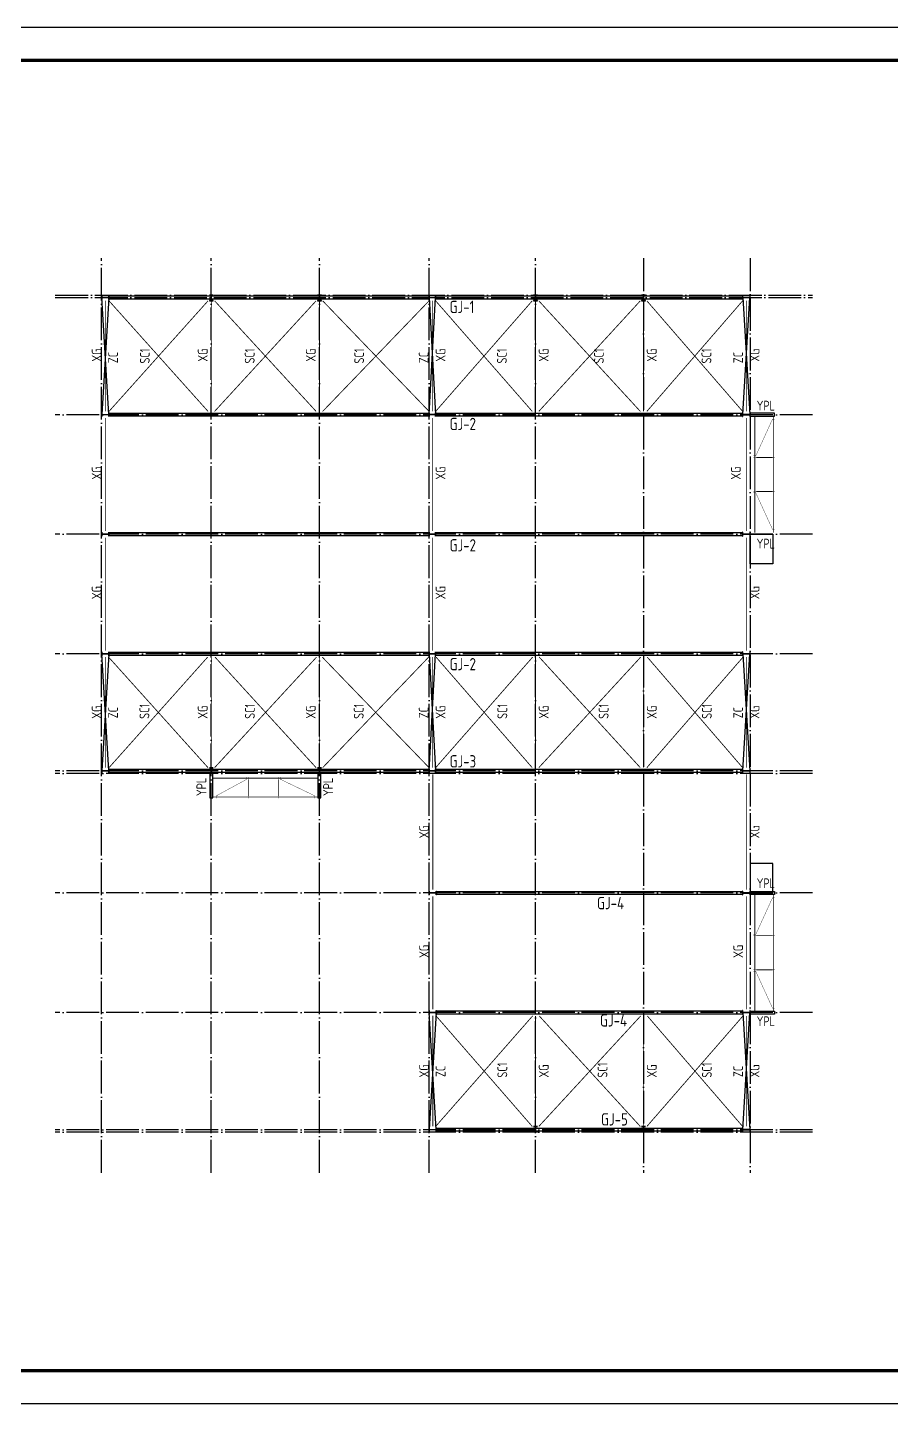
# Model space of a CAD drawing. Extents: x 69728788 to 150163257, y 20675998 to 43663798.
# Drawn here: x 75057096 to 75109863, y 21384288 to 21468288 of the extents above; entities that cross this region are included whole.
import ezdxf

# ---------------------------------------------------------------- set-up
doc = ezdxf.new("R2010")
doc.units = 0
doc.header["$LTSCALE"] = 1000
doc.header["$MEASUREMENT"] = 0
doc.linetypes.add('DOTE', pattern=[2.42, 2, -0.2, 0.02, -0.2])
for name, color, linetype in [('10014', 2, 'CONTINUOUS'), ('DOTE', 251, 'DOTE'), ('PUB_TITLE', 4, 'CONTINUOUS'), ('STAIR', 2, 'CONTINUOUS'), ('TEXT', 7, 'CONTINUOUS'), ('ZC', 6, 'CONTINUOUS'), ('屋面支撑', 1, 'CONTINUOUS'), ('檩条拉条', 253, 'CONTINUOUS'), ('系杆', 7, 'CONTINUOUS'), ('线', 150, 'CONTINUOUS'), ('钢柱', 3, 'CONTINUOUS'), ('钢梁', 97, 'CONTINUOUS')]:
    doc.layers.add(name, color=color, linetype=linetype)
doc.styles.add('TSSD_Rein', font='atssdeng.shx', dxfattribs={"width": 0.7, "bigfont": 'atssdchn.shx'})

msp = doc.modelspace()

# ---------------------------------------------------------------- linework, layer by layer
at = {"layer": '10014', "const_width": 50}
for points in [[(75101513.3, 21437442.9), (75101513.3, 21444562.9)], [(75102667.6, 21437442.9), (75102667.6, 21444562.9)], [(75068412.4, 21422462), (75074832.4, 21422462)], [(75068412.4, 21421307.6), (75074832.4, 21421307.6)], [(75101513.3, 21415362.9), (75101513.3, 21408242.9)], [(75102667.6, 21415362.9), (75102667.6, 21408242.9)]]:
    msp.add_lwpolyline(points, dxfattribs=at)
at = {"layer": 'DOTE', "color": 25, "linetype": 'DOTE'}
for p, q in [((75061622.4, 21398376.8), (75061622.4, 21454198.7)), ((75068322.4, 21398376.8), (75068322.4, 21454198.7)), ((75074922.4, 21398376.8), (75074922.4, 21454198.7)), ((75081622.4, 21398376.8), (75081622.4, 21454198.7)), ((75088122.4, 21398376.8), (75088122.4, 21454198.7)), ((75094722.4, 21454198.7), (75094722.4, 21398376.8)), ((75058794.8, 21451952.9), (75105039.8, 21451952.9)), ((75058794.8, 21451802.9), (75105039.8, 21451802.9)), ((75105039.8, 21444652.9), (75058794.8, 21444652.9)), ((75105039.8, 21437352.9), (75058794.8, 21437352.9)), ((75105039.8, 21430052.9), (75058794.8, 21430052.9)), ((75105039.8, 21422902.9), (75058794.8, 21422902.9)), ((75105039.8, 21422752.9), (75058794.8, 21422752.9)), ((75105039.8, 21415452.9), (75058794.8, 21415452.9)), ((75105039.8, 21408152.9), (75058794.8, 21408152.9)), ((75105039.8, 21401002.9), (75058794.8, 21401002.9)), ((75105039.8, 21400852.9), (75058794.8, 21400852.9))]:
    msp.add_line(p, q, dxfattribs=at)
at = {"layer": 'DOTE', "color": 25}
msp.add_line((75101222.4, 21454198.7), (75101222.4, 21398376.8), dxfattribs=at)
at = {"layer": 'PUB_TITLE'}
msp.add_lwpolyline([(75043830.5, 21384287.7), (75162630.5, 21384287.7), (75162630.5, 21468287.7), (75043830.5, 21468287.7)], close=True, dxfattribs=at)
at = {"layer": 'PUB_TITLE', "const_width": 200}
msp.add_lwpolyline([(75048830.5, 21386287.7), (75160630.5, 21386287.7), (75160630.5, 21466287.7), (75048830.5, 21466287.7)], close=True, dxfattribs=at)
at = {"layer": 'ZC'}
for points in [[(75062060.4, 21444655.9), (75061634.4, 21451799.9), (75062060.4, 21451799.9), (75061634.4, 21444655.9), (75062060.4, 21444655.9)], [(75081634.4, 21444655.9), (75082012.4, 21451799.9), (75081632.4, 21451799.9), (75082010.4, 21444655.9), (75081634.4, 21444655.9)], [(75100784.4, 21444655.9), (75101210.4, 21451799.9), (75100784.4, 21451799.9), (75101210.4, 21444655.9), (75100784.4, 21444655.9)], [(75062060.4, 21422905.9), (75061634.4, 21430049.9), (75062060.4, 21430049.9), (75061634.4, 21422905.9), (75062060.4, 21422905.9)], [(75081634.4, 21422905.9), (75082012.4, 21430049.9), (75081632.4, 21430049.9), (75082010.4, 21422905.9), (75081634.4, 21422905.9)], [(75100784.4, 21422905.9), (75101210.4, 21430049.9), (75100784.4, 21430049.9), (75101210.4, 21422905.9), (75100784.4, 21422905.9)], [(75082060.4, 21401005.9), (75081634.4, 21408149.9), (75082060.4, 21408149.9), (75081634.4, 21401005.9), (75082060.4, 21401005.9)], [(75100784.4, 21401002.9), (75101210.4, 21408146.9), (75100784.4, 21408146.9), (75101210.4, 21401002.9), (75100784.4, 21401002.9)]]:
    msp.add_lwpolyline(points, dxfattribs=at)
at = {"layer": '屋面支撑', "const_width": 50}
for points in [[(75068122.4, 21451602.9), (75062072.4, 21444852.9)], [(75068122.4, 21444852.9), (75062072.4, 21451602.9)], [(75068522.4, 21451602.9), (75074722.4, 21444852.9)], [(75068522.4, 21444852.9), (75074722.4, 21451602.9)], [(75081622.4, 21451602.9), (75075122.4, 21444852.9)], [(75081622.4, 21444852.9), (75075122.4, 21451602.9)], [(75082022.4, 21451602.9), (75087922.4, 21444852.9)], [(75082022.4, 21444852.9), (75087922.4, 21451602.9)], [(75088322.4, 21451602.9), (75094522.4, 21444852.9)], [(75088322.4, 21444852.9), (75094522.4, 21451602.9)], [(75094922.4, 21451602.9), (75100772.4, 21444852.9)], [(75094922.4, 21444852.9), (75100772.4, 21451602.9)], [(75068122.4, 21423102.9), (75062047.4, 21429852.9)], [(75068097.4, 21429852.9), (75062072.4, 21423102.9)], [(75068522.4, 21423102.9), (75074747.4, 21429852.9)], [(75068547.4, 21429852.9), (75074722.4, 21423102.9)], [(75081622.4, 21423102.9), (75075097.4, 21429852.9)], [(75081597.4, 21429852.9), (75075122.4, 21423102.9)], [(75082022.4, 21423102.9), (75087947.4, 21429852.9)], [(75082047.4, 21429852.9), (75087922.4, 21423102.9)], [(75088322.4, 21423102.9), (75094547.4, 21429852.9)], [(75088347.4, 21429852.9), (75094522.4, 21423102.9)], [(75094922.4, 21423102.9), (75100797.4, 21429852.9)], [(75094947.4, 21429852.9), (75100772.4, 21423102.9)], [(75082022.4, 21401199.9), (75087947.4, 21407949.9)], [(75082047.4, 21407949.9), (75087922.4, 21401199.9)], [(75088322.4, 21401199.9), (75094547.4, 21407949.9)], [(75088347.4, 21407949.9), (75094522.4, 21401199.9)], [(75094922.4, 21401199.9), (75100797.4, 21407949.9)], [(75094947.4, 21407949.9), (75100772.4, 21401199.9)]]:
    msp.add_lwpolyline(points, dxfattribs=at)
at = {"layer": '檩条拉条', "color": 1}
for points, const_width in [([(75102736.6, 21444379.5), (75102595.8, 21444379.5), (75101579.5, 21442148.1), (75101432.6, 21442148.1)], 20), ([(75101435.2, 21442042.7), (75102745.8, 21442042.7)], 20), ([(75102604.1, 21442041.8), (75101611.5, 21442041.8)], 50), ([(75102736.2, 21437648.6), (75102595.4, 21437648.6), (75101579, 21439872), (75101432.2, 21439872)], 20), ([(75101435.2, 21439962.4), (75102745.8, 21439962.4)], 20), ([(75102603.7, 21439962.5), (75101611, 21439962.5)], 50), ([(75068618.1, 21421239.1), (75068618.1, 21421379.9), (75070490.7, 21422396.2), (75070490.7, 21422543)], 20), ([(75070581.2, 21422540), (75070581.2, 21421229.4)], 20), ([(75072431.2, 21422540), (75072431.2, 21421229.4)], 20), ([(75074649, 21421238.6), (75074649, 21421379.4), (75072536.6, 21422395.7), (75072536.6, 21422542.6)], 20), ([(75070581.2, 21421371.5), (75070581.2, 21422364.2)], 50), ([(75072430.3, 21421371.1), (75072430.3, 21422363.8)], 50), ([(75102736.2, 21415157.2), (75102595.4, 21415157.2), (75101579, 21412933.7), (75101432.2, 21412933.7)], 20), ([(75101435.2, 21412843.3), (75102745.8, 21412843.3)], 20), ([(75102603.7, 21412843.2), (75101611, 21412843.2)], 50), ([(75101435.2, 21410763), (75102745.8, 21410763)], 20), ([(75102604.1, 21410763.9), (75101611.5, 21410763.9)], 50), ([(75102736.6, 21408426.2), (75102595.8, 21408426.2), (75101579.5, 21410657.6), (75101432.6, 21410657.6)], 20)]:
    msp.add_lwpolyline(points, dxfattribs=dict(at, const_width=const_width))
at = {"layer": '系杆', "color": 3, "const_width": 50}
for points in [[(75061847.4, 21444852.9), (75061847.4, 21451602.9)], [(75068325.4, 21444852.9), (75068325.4, 21451602.9)], [(75074925.4, 21444852.9), (75074925.4, 21451602.9)], [(75081822.4, 21444852.9), (75081822.4, 21451602.9)], [(75088119.4, 21444852.9), (75088119.4, 21451602.9)], [(75094719.4, 21444852.9), (75094719.4, 21451602.9)], [(75100997.4, 21444852.9), (75100997.4, 21451602.9)], [(75061847.4, 21437552.9), (75061847.4, 21444452.9)], [(75081822.4, 21437552.9), (75081822.4, 21444452.9)], [(75100997.4, 21437552.9), (75100997.4, 21444452.9)], [(75061847.4, 21430252.9), (75061847.4, 21437152.9)], [(75081822.4, 21430252.9), (75081822.4, 21437152.9)], [(75100997.4, 21430252.9), (75100997.4, 21437152.9)], [(75061847.4, 21423102.9), (75061847.4, 21429852.9)], [(75068322.4, 21423102.9), (75068322.4, 21429852.9)], [(75074922.4, 21423102.9), (75074922.4, 21429852.9)], [(75081822.4, 21423102.9), (75081822.4, 21429852.9)], [(75088122.4, 21423102.9), (75088122.4, 21429852.9)], [(75094722.4, 21423102.9), (75094722.4, 21429852.9)], [(75100997.4, 21423102.9), (75100997.4, 21429852.9)], [(75081847.4, 21415652.9), (75081847.4, 21422702.9)], [(75100997.4, 21415652.9), (75100997.4, 21422702.9)], [(75081847.4, 21408352.9), (75081847.4, 21415252.9)], [(75100997.4, 21408352.9), (75100997.4, 21415252.9)], [(75081847.4, 21401202.9), (75081847.4, 21407952.9)], [(75088122.4, 21401199.9), (75088122.4, 21407949.9)], [(75094722.4, 21401199.9), (75094722.4, 21407949.9)], [(75100997.4, 21401199.9), (75100997.4, 21407949.9)]]:
    msp.add_lwpolyline(points, dxfattribs=at)
at = {"layer": '线'}
for points in [[(75102622.4, 21437352.9), (75102622.4, 21435552.9), (75101222.4, 21435552.9), (75101222.4, 21437352.9)], [(75102622.4, 21415452.9), (75102622.4, 21417252.9), (75101222.4, 21417252.9), (75101222.4, 21415452.9)]]:
    msp.add_lwpolyline(points, close=True, dxfattribs=at)
at = {"layer": '钢柱'}
for points in [[(75062072.4, 21451922.9), (75062072.4, 21451682.9), (75062060.4, 21451682.9), (75062060.4, 21451799.9), (75061634.4, 21451799.9), (75061634.4, 21451682.9), (75061622.4, 21451682.9), (75061622.4, 21451922.9), (75061634.4, 21451922.9), (75061634.4, 21451805.9), (75062060.4, 21451805.9), (75062060.4, 21451922.9)], [(75068202.4, 21451602.9), (75068442.4, 21451602.9), (75068442.4, 21451612.9), (75068325.4, 21451612.9), (75068325.4, 21451942.9), (75068442.4, 21451942.9), (75068442.4, 21451952.9), (75068202.4, 21451952.9), (75068202.4, 21451942.9), (75068319.4, 21451942.9), (75068319.4, 21451612.9), (75068202.4, 21451612.9)], [(75074802.4, 21451602.9), (75075042.4, 21451602.9), (75075042.4, 21451612.9), (75074925.4, 21451612.9), (75074925.4, 21451942.9), (75075042.4, 21451942.9), (75075042.4, 21451952.9), (75074802.4, 21451952.9), (75074802.4, 21451942.9), (75074919.4, 21451942.9), (75074919.4, 21451612.9), (75074802.4, 21451612.9)], [(75082022.4, 21451922.9), (75082022.4, 21451682.9), (75082010.4, 21451682.9), (75082010.4, 21451799.9), (75081634.4, 21451799.9), (75081634.4, 21451682.9), (75081622.4, 21451682.9), (75081622.4, 21451922.9), (75081634.4, 21451922.9), (75081634.4, 21451805.9), (75082010.4, 21451805.9), (75082010.4, 21451922.9)], [(75088002.4, 21451602.9), (75088242.4, 21451602.9), (75088242.4, 21451612.9), (75088125.4, 21451612.9), (75088125.4, 21451942.9), (75088242.4, 21451942.9), (75088242.4, 21451952.9), (75088002.4, 21451952.9), (75088002.4, 21451942.9), (75088119.4, 21451942.9), (75088119.4, 21451612.9), (75088002.4, 21451612.9)], [(75094602.4, 21451602.9), (75094842.4, 21451602.9), (75094842.4, 21451612.9), (75094725.4, 21451612.9), (75094725.4, 21451942.9), (75094842.4, 21451942.9), (75094842.4, 21451952.9), (75094602.4, 21451952.9), (75094602.4, 21451942.9), (75094719.4, 21451942.9), (75094719.4, 21451612.9), (75094602.4, 21451612.9)], [(75100772.4, 21451922.9), (75100772.4, 21451682.9), (75100784.4, 21451682.9), (75100784.4, 21451799.9), (75101210.4, 21451799.9), (75101210.4, 21451682.9), (75101222.4, 21451682.9), (75101222.4, 21451922.9), (75101210.4, 21451922.9), (75101210.4, 21451805.9), (75100784.4, 21451805.9), (75100784.4, 21451922.9)], [(75062072.4, 21444772.9), (75062072.4, 21444532.9), (75062060.4, 21444532.9), (75062060.4, 21444649.9), (75061634.4, 21444649.9), (75061634.4, 21444532.9), (75061622.4, 21444532.9), (75061622.4, 21444772.9), (75061634.4, 21444772.9), (75061634.4, 21444655.9), (75062060.4, 21444655.9), (75062060.4, 21444772.9)], [(75082022.4, 21444772.9), (75082022.4, 21444532.9), (75082010.4, 21444532.9), (75082010.4, 21444649.9), (75081634.4, 21444649.9), (75081634.4, 21444532.9), (75081622.4, 21444532.9), (75081622.4, 21444772.9), (75081634.4, 21444772.9), (75081634.4, 21444655.9), (75082010.4, 21444655.9), (75082010.4, 21444772.9)], [(75100772.4, 21444772.9), (75100772.4, 21444532.9), (75100784.4, 21444532.9), (75100784.4, 21444649.9), (75101210.4, 21444649.9), (75101210.4, 21444532.9), (75101222.4, 21444532.9), (75101222.4, 21444772.9), (75101210.4, 21444772.9), (75101210.4, 21444655.9), (75100784.4, 21444655.9), (75100784.4, 21444772.9)], [(75062072.4, 21437472.9), (75062072.4, 21437232.9), (75062060.4, 21437232.9), (75062060.4, 21437349.9), (75061634.4, 21437349.9), (75061634.4, 21437232.9), (75061622.4, 21437232.9), (75061622.4, 21437472.9), (75061634.4, 21437472.9), (75061634.4, 21437355.9), (75062060.4, 21437355.9), (75062060.4, 21437472.9)], [(75082022.4, 21437472.9), (75082022.4, 21437232.9), (75082010.4, 21437232.9), (75082010.4, 21437349.9), (75081634.4, 21437349.9), (75081634.4, 21437232.9), (75081622.4, 21437232.9), (75081622.4, 21437472.9), (75081634.4, 21437472.9), (75081634.4, 21437355.9), (75082010.4, 21437355.9), (75082010.4, 21437472.9)], [(75100772.4, 21437472.9), (75100772.4, 21437232.9), (75100784.4, 21437232.9), (75100784.4, 21437349.9), (75101210.4, 21437349.9), (75101210.4, 21437232.9), (75101222.4, 21437232.9), (75101222.4, 21437472.9), (75101210.4, 21437472.9), (75101210.4, 21437355.9), (75100784.4, 21437355.9), (75100784.4, 21437472.9)], [(75062072.4, 21430172.9), (75062072.4, 21429932.9), (75062060.4, 21429932.9), (75062060.4, 21430049.9), (75061634.4, 21430049.9), (75061634.4, 21429932.9), (75061622.4, 21429932.9), (75061622.4, 21430172.9), (75061634.4, 21430172.9), (75061634.4, 21430055.9), (75062060.4, 21430055.9), (75062060.4, 21430172.9)], [(75082022.4, 21430172.9), (75082022.4, 21429932.9), (75082010.4, 21429932.9), (75082010.4, 21430049.9), (75081634.4, 21430049.9), (75081634.4, 21429932.9), (75081622.4, 21429932.9), (75081622.4, 21430172.9), (75081634.4, 21430172.9), (75081634.4, 21430055.9), (75082010.4, 21430055.9), (75082010.4, 21430172.9)], [(75100772.4, 21430172.9), (75100772.4, 21429932.9), (75100784.4, 21429932.9), (75100784.4, 21430049.9), (75101210.4, 21430049.9), (75101210.4, 21429932.9), (75101222.4, 21429932.9), (75101222.4, 21430172.9), (75101210.4, 21430172.9), (75101210.4, 21430055.9), (75100784.4, 21430055.9), (75100784.4, 21430172.9)], [(75062072.4, 21423022.9), (75062072.4, 21422782.9), (75062060.4, 21422782.9), (75062060.4, 21422899.9), (75061634.4, 21422899.9), (75061634.4, 21422782.9), (75061622.4, 21422782.9), (75061622.4, 21423022.9), (75061634.4, 21423022.9), (75061634.4, 21422905.9), (75062060.4, 21422905.9), (75062060.4, 21423022.9)], [(75068202.4, 21423102.9), (75068442.4, 21423102.9), (75068442.4, 21423092.9), (75068325.4, 21423092.9), (75068325.4, 21422762.9), (75068442.4, 21422762.9), (75068442.4, 21422752.9), (75068202.4, 21422752.9), (75068202.4, 21422762.9), (75068319.4, 21422762.9), (75068319.4, 21423092.9), (75068202.4, 21423092.9)], [(75074802.4, 21423102.9), (75075042.4, 21423102.9), (75075042.4, 21423092.9), (75074925.4, 21423092.9), (75074925.4, 21422762.9), (75075042.4, 21422762.9), (75075042.4, 21422752.9), (75074802.4, 21422752.9), (75074802.4, 21422762.9), (75074919.4, 21422762.9), (75074919.4, 21423092.9), (75074802.4, 21423092.9)], [(75082022.4, 21423022.9), (75082022.4, 21422782.9), (75082010.4, 21422782.9), (75082010.4, 21422899.9), (75081634.4, 21422899.9), (75081634.4, 21422782.9), (75081622.4, 21422782.9), (75081622.4, 21423022.9), (75081634.4, 21423022.9), (75081634.4, 21422905.9), (75082010.4, 21422905.9), (75082010.4, 21423022.9)], [(75100772.4, 21423022.9), (75100772.4, 21422782.9), (75100784.4, 21422782.9), (75100784.4, 21422899.9), (75101210.4, 21422899.9), (75101210.4, 21422782.9), (75101222.4, 21422782.9), (75101222.4, 21423022.9), (75101210.4, 21423022.9), (75101210.4, 21422905.9), (75100784.4, 21422905.9), (75100784.4, 21423022.9)], [(75082072.4, 21415572.9), (75082072.4, 21415332.9), (75082060.4, 21415332.9), (75082060.4, 21415449.9), (75081634.4, 21415449.9), (75081634.4, 21415332.9), (75081622.4, 21415332.9), (75081622.4, 21415572.9), (75081634.4, 21415572.9), (75081634.4, 21415455.9), (75082060.4, 21415455.9), (75082060.4, 21415572.9)], [(75100772.4, 21415572.9), (75100772.4, 21415332.9), (75100784.4, 21415332.9), (75100784.4, 21415449.9), (75101210.4, 21415449.9), (75101210.4, 21415332.9), (75101222.4, 21415332.9), (75101222.4, 21415572.9), (75101210.4, 21415572.9), (75101210.4, 21415455.9), (75100784.4, 21415455.9), (75100784.4, 21415572.9)], [(75082072.4, 21408272.9), (75082072.4, 21408032.9), (75082060.4, 21408032.9), (75082060.4, 21408149.9), (75081634.4, 21408149.9), (75081634.4, 21408032.9), (75081622.4, 21408032.9), (75081622.4, 21408272.9), (75081634.4, 21408272.9), (75081634.4, 21408155.9), (75082060.4, 21408155.9), (75082060.4, 21408272.9)], [(75100772.4, 21408272.9), (75100772.4, 21408032.9), (75100784.4, 21408032.9), (75100784.4, 21408149.9), (75101210.4, 21408149.9), (75101210.4, 21408032.9), (75101222.4, 21408032.9), (75101222.4, 21408272.9), (75101210.4, 21408272.9), (75101210.4, 21408155.9), (75100784.4, 21408155.9), (75100784.4, 21408272.9)], [(75082072.4, 21401122.9), (75082072.4, 21400882.9), (75082060.4, 21400882.9), (75082060.4, 21400999.9), (75081634.4, 21400999.9), (75081634.4, 21400882.9), (75081622.4, 21400882.9), (75081622.4, 21401122.9), (75081634.4, 21401122.9), (75081634.4, 21401005.9), (75082060.4, 21401005.9), (75082060.4, 21401122.9)], [(75088002.4, 21401202.9), (75088242.4, 21401202.9), (75088242.4, 21401192.9), (75088125.4, 21401192.9), (75088125.4, 21400862.9), (75088242.4, 21400862.9), (75088242.4, 21400852.9), (75088002.4, 21400852.9), (75088002.4, 21400862.9), (75088119.4, 21400862.9), (75088119.4, 21401192.9), (75088002.4, 21401192.9)], [(75094602.4, 21401202.9), (75094842.4, 21401202.9), (75094842.4, 21401192.9), (75094725.4, 21401192.9), (75094725.4, 21400862.9), (75094842.4, 21400862.9), (75094842.4, 21400852.9), (75094602.4, 21400852.9), (75094602.4, 21400862.9), (75094719.4, 21400862.9), (75094719.4, 21401192.9), (75094602.4, 21401192.9)], [(75100772.4, 21401122.9), (75100772.4, 21400882.9), (75100784.4, 21400882.9), (75100784.4, 21400999.9), (75101210.4, 21400999.9), (75101210.4, 21400882.9), (75101222.4, 21400882.9), (75101222.4, 21401122.9), (75101210.4, 21401122.9), (75101210.4, 21401005.9), (75100784.4, 21401005.9), (75100784.4, 21401122.9)]]:
    msp.add_lwpolyline(points, close=True, dxfattribs=at)
at = {"layer": '钢梁'}
for points in [[(75062072.4, 21451902.9), (75081622.4, 21451902.9), (75081622.4, 21451702.9), (75062072.4, 21451702.9)], [(75082022.4, 21451902.9), (75100772.4, 21451902.9), (75100772.4, 21451702.9), (75082022.4, 21451702.9)], [(75062072.4, 21444752.9), (75081622.4, 21444752.9), (75081622.4, 21444552.9), (75062072.4, 21444552.9)], [(75082022.4, 21444752.9), (75100772.4, 21444752.9), (75100772.4, 21444552.9), (75082022.4, 21444552.9)], [(75062072.4, 21437452.9), (75081622.4, 21437452.9), (75081622.4, 21437252.9), (75062072.4, 21437252.9)], [(75082022.4, 21437452.9), (75100772.4, 21437452.9), (75100772.4, 21437252.9), (75082022.4, 21437252.9)], [(75062072.4, 21430152.9), (75081622.4, 21430152.9), (75081622.4, 21429952.9), (75062072.4, 21429952.9)], [(75082022.4, 21430152.9), (75100772.4, 21430152.9), (75100772.4, 21429952.9), (75082022.4, 21429952.9)], [(75062072.4, 21423002.9), (75081622.4, 21423002.9), (75081622.4, 21422802.9), (75062072.4, 21422802.9)], [(75082022.4, 21423002.9), (75100772.4, 21423002.9), (75100772.4, 21422802.9), (75082022.4, 21422802.9)], [(75082072.4, 21415552.9), (75100772.4, 21415552.9), (75100772.4, 21415352.9), (75082072.4, 21415352.9)], [(75082072.4, 21408252.9), (75100772.4, 21408252.9), (75100772.4, 21408052.9), (75082072.4, 21408052.9)], [(75082072.4, 21401102.9), (75100772.4, 21401102.9), (75100772.4, 21400902.9), (75082072.4, 21400902.9)]]:
    msp.add_lwpolyline(points, close=True, dxfattribs=at)
for points in [[(75101222.4, 21444562.9), (75102722.4, 21444562.9), (75102722.4, 21444742.9), (75101222.4, 21444742.9)], [(75068232.4, 21422752.9), (75068232.4, 21421252.9), (75068412.4, 21421252.9), (75068412.4, 21422752.9)], [(75074832.4, 21422752.9), (75074832.4, 21421252.9), (75075012.4, 21421252.9), (75075012.4, 21422752.9)], [(75101222.4, 21415542.9), (75102722.4, 21415542.9), (75102722.4, 21415362.9), (75101222.4, 21415362.9)], [(75101222.4, 21408242.9), (75102722.4, 21408242.9), (75102722.4, 21408062.9), (75101222.4, 21408062.9)]]:
    msp.add_lwpolyline(points, dxfattribs=at)

# ---------------------------------------------------------------- texts
at = {"layer": 'STAIR', "style": 'TSSD_Rein', "width": 0.8}
for s, p in [('GJ-1', (75082871.1, 21450856.8)), ('GJ-2', (75082871.1, 21443712.3)), ('GJ-2', (75082871.1, 21436300.7)), ('GJ-2', (75082871.1, 21429047.1)), ('GJ-3', (75082871.1, 21423114.6)), ('GJ-4', (75091878.8, 21414458.3)), ('GJ-4', (75092059.7, 21407298)), ('GJ-5', (75092121.1, 21401256.5))]:
    msp.add_text(s, height=750, dxfattribs=at).set_placement(p)
at = {"layer": 'TEXT', "style": 'TSSD_Rein', "width": 0.8}
for p in [(75101627.4, 21444904), (75101627.4, 21436481.2), (75101627.4, 21415747.6), (75101627.4, 21407324.8)]:
    msp.add_text('YPL', height=600, dxfattribs=at).set_placement(p)
for p in [(75068013.4, 21421369.4), (75075750.4, 21421369.4)]:
    msp.add_text('YPL', height=600, rotation=90, dxfattribs=at).set_placement(p)
at = {"layer": 'ZC', "style": 'TSSD_Rein', "width": 0.8}
for p in [(75062624.3, 21447794.2), (75081597.4, 21447794.2), (75100797.4, 21447794.2), (75062624.3, 21426117.1), (75081597.4, 21426117.1), (75100797.4, 21426117.1), (75082624.3, 21404217.1), (75100797.4, 21404214.1)]:
    msp.add_text('ZC', height=600, rotation=90, dxfattribs=at).set_placement(p)
at = {"layer": '屋面支撑', "style": 'TSSD_Rein', "width": 0.8}
for p in [(75064560.7, 21447775.6), (75070967, 21447775.6), (75077650.7, 21447775.6), (75086370.9, 21447775.6), (75092293.5, 21447775.6), (75098861, 21447775.6), (75064535.7, 21426083.9), (75070978.8, 21426083.9), (75077625.7, 21426083.9), (75086395.9, 21426083.9), (75092583.1, 21426083.9), (75098886, 21426083.9), (75086395.9, 21404180.9), (75092516.2, 21404180.9), (75098886, 21404180.9)]:
    msp.add_text('SC1', height=600, rotation=90, dxfattribs=at).set_placement(p)
at = {"layer": '系杆', "color": 3, "style": 'TSSD_Rein', "width": 0.8}
for p in [(75061621.3, 21447886.9), (75068099.3, 21447886.9), (75074699.3, 21447886.9), (75082625.3, 21447886.9), (75088922.3, 21447886.9), (75095522.3, 21447886.9), (75101800.3, 21447886.9), (75061621.3, 21440689.4), (75082625.3, 21440689.4), (75100659, 21440689.4), (75061621.3, 21433389.4), (75082625.3, 21433389.4), (75101800.3, 21433389.4), (75061621.3, 21426089.4), (75068096.3, 21426089.4), (75074696.3, 21426089.4), (75082625.3, 21426089.4), (75088925.3, 21426089.4), (75095525.3, 21426089.4), (75101800.3, 21426089.4), (75081621.3, 21418789.4), (75101800.3, 21418789.4), (75081621.3, 21411489.4), (75100800.4, 21411489.4), (75081621.3, 21404189.4), (75088925.3, 21404186.4), (75095525.3, 21404186.4), (75101800.3, 21404186.4)]:
    msp.add_text('XG', height=600, rotation=90, dxfattribs=at).set_placement(p)

doc.saveas('drawing.dxf')
